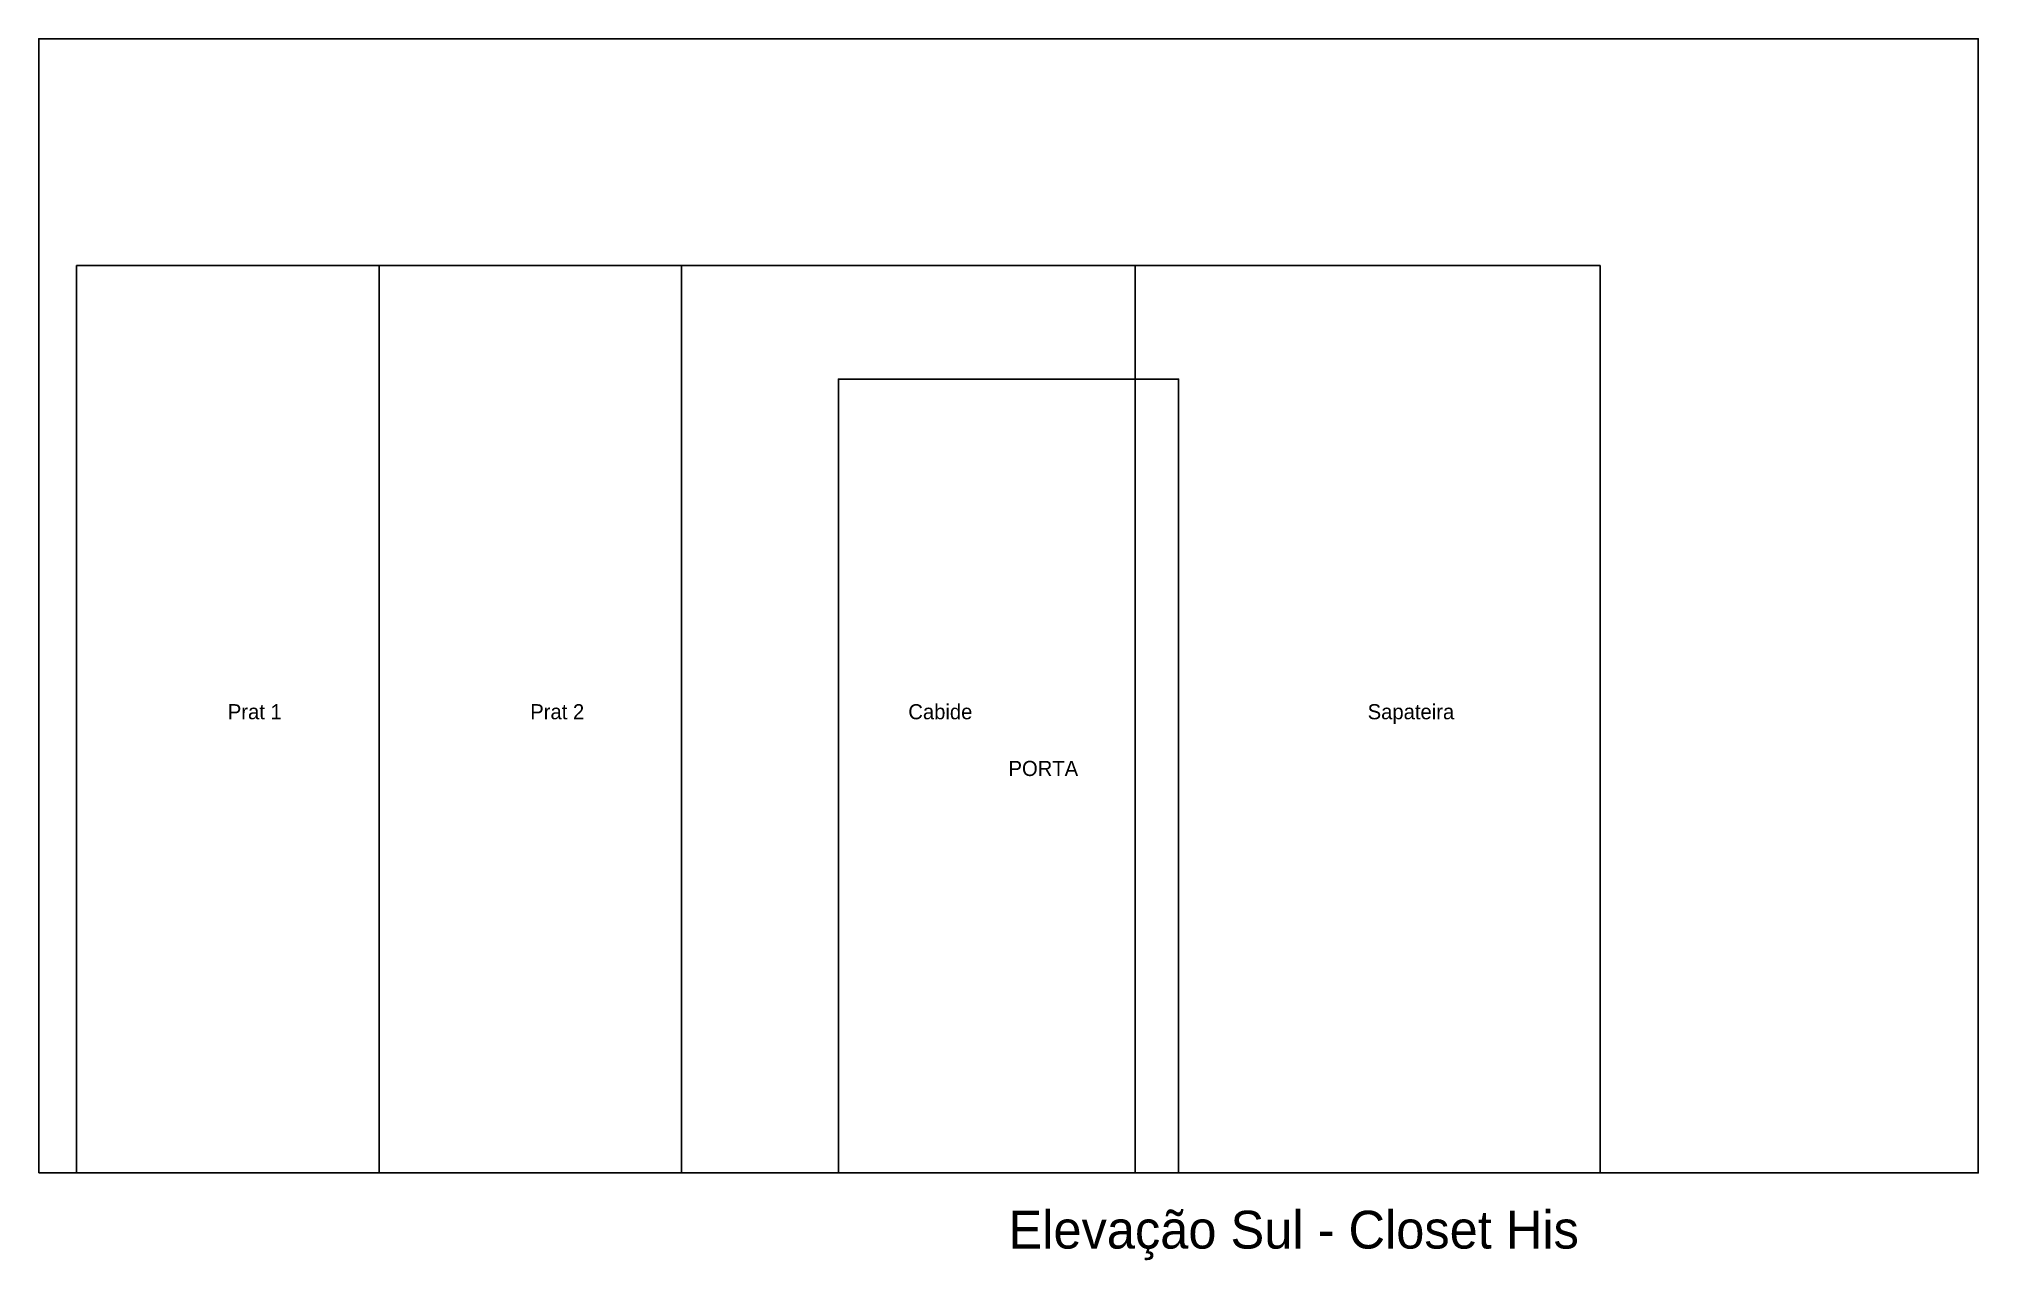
# Model space of a CAD drawing. Header units: metres. Extents: x 0 to 5130, y -231 to 3000.
import ezdxf

# ---------------------------------------------------------------- set-up
doc = ezdxf.new("R2010")
doc.units = ezdxf.units.M
for name, color, linetype in [('MOVEL', 2, 'Continuous'), ('PAREDE', 7, 'Continuous'), ('TEXTO', 7, 'Continuous')]:
    doc.layers.add(name, color=color, linetype=linetype)

msp = doc.modelspace()

# ---------------------------------------------------------------- linework, layer by layer
at = {"layer": 'MOVEL'}
for points in [[(100, 0), (900, 0), (900, 2400), (100, 2400), (100, 0)], [(900, 0), (1700, 0), (1700, 2400), (900, 2400), (900, 0)], [(1700, 0), (2900, 0), (2900, 2400), (1700, 2400), (1700, 0)], [(2900, 0), (4130, 0), (4130, 2400), (2900, 2400), (2900, 0)], [(2115, 0), (3015, 0), (3015, 2100), (2115, 2100), (2115, 0)]]:
    msp.add_lwpolyline(points, dxfattribs=at)
at = {"layer": 'PAREDE'}
msp.add_lwpolyline([(0, 0), (5130, 0), (5130, 3000), (0, 3000), (0, 0)], dxfattribs=at)

# ---------------------------------------------------------------- texts
at = {"layer": 'TEXTO'}
for s, height, p in [('Prat 1', 40, (500, 1200)), ('Prat 2', 40, (1300, 1200)), ('Cabide', 40, (2300, 1200)), ('Sapateira', 40, (3515, 1200)), ('PORTA', 40, (2565, 1050)), ('Elevação Sul - Closet His', 100, (2565, -200))]:
    msp.add_text(s, height=height, dxfattribs=at).set_placement(p)

doc.saveas('drawing.dxf')
